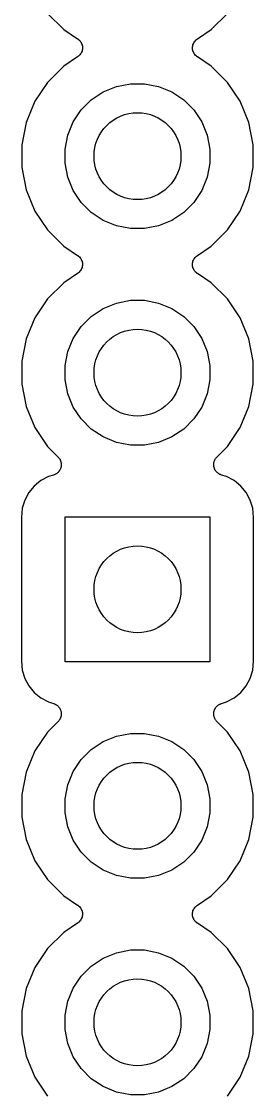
# Model space of a CAD drawing. Extents: x 191 to 259.8, y -137.9 to -38.6.
# Drawn here: x 220.89 to 223.61, y -88.49 to -75.89 of the extents above; entities that cross this region are included whole.
import ezdxf

# ---------------------------------------------------------------- set-up
doc = ezdxf.new("R2010")
doc.units = 0
doc.layers.add('BLACK', color=7, linetype='CONTINUOUS')

msp = doc.modelspace()

# ---------------------------------------------------------------- linework, layer by layer
at = {"layer": 'BLACK', "linetype": 'CONTINUOUS'}
for p, q in [((221.195, -75.7957), (221.384, -75.9848)), ((223.116, -75.9848), (223.305, -75.7957)), ((221.384, -75.9848), (221.548, -76.0944)), ((222.952, -76.0944), (223.116, -75.9848)), ((221.548, -76.0944), (221.549, -76.095)), ((221.549, -76.095), (221.549, -76.095)), ((221.549, -76.095), (221.549, -76.095)), ((221.549, -76.095), (221.55, -76.0954)), ((221.55, -76.0954), (221.559, -76.1033)), ((221.559, -76.1033), (221.568, -76.1109)), ((221.568, -76.1109), (221.568, -76.1112)), ((221.568, -76.1112), (221.569, -76.1114)), ((221.569, -76.1114), (221.576, -76.1208)), ((221.576, -76.1208), (221.584, -76.1302)), ((221.584, -76.1302), (221.584, -76.1305)), ((221.584, -76.1305), (221.584, -76.1307)), ((221.584, -76.1307), (221.59, -76.1414)), ((221.59, -76.1414), (221.595, -76.1521)), ((221.595, -76.1521), (221.595, -76.1524)), ((221.595, -76.1524), (221.596, -76.1527)), ((221.596, -76.1527), (221.599, -76.1643)), ((221.599, -76.1643), (221.602, -76.1759)), ((221.602, -76.1759), (221.602, -76.1762)), ((221.602, -76.1762), (221.603, -76.1765)), ((221.603, -76.2132), (221.602, -76.2252)), ((221.603, -76.1765), (221.604, -76.1885)), ((221.605, -76.2012), (221.603, -76.2132)), ((221.604, -76.1885), (221.605, -76.2006)), ((221.605, -76.2006), (221.605, -76.2009)), ((221.605, -76.2009), (221.605, -76.2012)), ((222.895, -76.1988), (222.897, -76.1869)), ((222.895, -76.1991), (222.895, -76.1988)), ((222.895, -76.1994), (222.895, -76.1991)), ((222.896, -76.2115), (222.895, -76.1994)), ((222.897, -76.2235), (222.896, -76.2115)), ((222.897, -76.1869), (222.898, -76.1748)), ((222.898, -76.1741), (222.901, -76.1628)), ((222.898, -76.1745), (222.898, -76.1741)), ((222.898, -76.1748), (222.898, -76.1745)), ((222.901, -76.1628), (222.905, -76.1511)), ((222.905, -76.1505), (222.911, -76.1399)), ((222.905, -76.1508), (222.905, -76.1505)), ((222.905, -76.1511), (222.905, -76.1508)), ((222.911, -76.1399), (222.917, -76.1293)), ((222.917, -76.1287), (222.925, -76.1194)), ((222.917, -76.129), (222.917, -76.1287)), ((222.917, -76.1293), (222.917, -76.129)), ((222.925, -76.1194), (222.933, -76.1101)), ((222.933, -76.1097), (222.942, -76.102)), ((222.933, -76.1099), (222.933, -76.1097)), ((222.933, -76.1101), (222.933, -76.1099)), ((222.942, -76.102), (222.952, -76.0944)), ((221.548, -76.3056), (221.384, -76.4152)), ((221.558, -76.2979), (221.548, -76.3056)), ((221.567, -76.2903), (221.558, -76.2979)), ((221.575, -76.2805), (221.567, -76.2899)), ((221.567, -76.2899), (221.567, -76.2901)), ((221.567, -76.2901), (221.567, -76.2903)), ((221.583, -76.2713), (221.575, -76.2805)), ((221.589, -76.26), (221.583, -76.2707)), ((221.583, -76.2707), (221.583, -76.271)), ((221.583, -76.271), (221.583, -76.2713)), ((221.595, -76.2495), (221.589, -76.26)), ((221.599, -76.2372), (221.595, -76.2489)), ((221.595, -76.2489), (221.595, -76.2492)), ((221.595, -76.2492), (221.595, -76.2495)), ((221.602, -76.2259), (221.599, -76.2372)), ((221.602, -76.2252), (221.602, -76.2255)), ((221.602, -76.2255), (221.602, -76.2259)), ((222.898, -76.2238), (222.897, -76.2235)), ((222.898, -76.2241), (222.898, -76.2238)), ((222.901, -76.2358), (222.898, -76.2241)), ((222.904, -76.2473), (222.901, -76.2358)), ((222.905, -76.2476), (222.904, -76.2473)), ((222.905, -76.2479), (222.905, -76.2476)), ((222.91, -76.2586), (222.905, -76.2479)), ((222.916, -76.2693), (222.91, -76.2586)), ((222.916, -76.2695), (222.916, -76.2693)), ((222.916, -76.2698), (222.916, -76.2695)), ((222.924, -76.2791), (222.916, -76.2698)), ((222.931, -76.2886), (222.924, -76.2791)), ((222.932, -76.2888), (222.931, -76.2886)), ((222.932, -76.2891), (222.932, -76.2888)), ((222.941, -76.2967), (222.932, -76.2891)), ((222.95, -76.3046), (222.941, -76.2967)), ((222.951, -76.305), (222.95, -76.3046)), ((222.952, -76.3056), (222.951, -76.305)), ((222.951, -76.305), (222.951, -76.305)), ((222.951, -76.305), (222.951, -76.305)), ((223.116, -76.4152), (222.952, -76.3056)), ((221.384, -76.4152), (221.195, -76.6043)), ((223.305, -76.6043), (223.116, -76.4152)), ((221.195, -76.6043), (221.047, -76.8267)), ((221.708, -76.8098), (221.847, -76.7167)), ((221.847, -76.7167), (222.002, -76.6527)), ((222.002, -76.6527), (222.166, -76.62)), ((222.166, -76.62), (222.334, -76.62)), ((222.334, -76.62), (222.498, -76.6527)), ((222.498, -76.6527), (222.653, -76.7167)), ((222.653, -76.7167), (222.792, -76.8098)), ((223.453, -76.8267), (223.305, -76.6043)), ((221.047, -76.8267), (220.944, -77.0739)), ((221.59, -76.9282), (221.708, -76.8098)), ((222.792, -76.8098), (222.91, -76.9282)), ((223.556, -77.0739), (223.453, -76.8267)), ((221.497, -77.0674), (221.59, -76.9282)), ((222.91, -76.9282), (223.003, -77.0674)), ((220.944, -77.0739), (220.892, -77.3362)), ((221.433, -77.2221), (221.497, -77.0674)), ((223.003, -77.0674), (223.067, -77.2221)), ((223.608, -77.3362), (223.556, -77.0739)), ((221.4, -77.3863), (221.433, -77.2221)), ((223.067, -77.2221), (223.1, -77.3863)), ((220.892, -77.3362), (220.892, -77.6037)), ((223.608, -77.6037), (223.608, -77.3362)), ((221.4, -77.5537), (221.4, -77.3863)), ((223.1, -77.3863), (223.1, -77.5537)), ((221.433, -77.7179), (221.4, -77.5537)), ((223.1, -77.5537), (223.067, -77.7179)), ((220.892, -77.6037), (220.944, -77.8661)), ((221.497, -77.8726), (221.433, -77.7179)), ((223.067, -77.7179), (223.003, -77.8726)), ((223.556, -77.8661), (223.608, -77.6037)), ((220.944, -77.8661), (221.047, -78.1133)), ((221.59, -78.0118), (221.497, -77.8726)), ((223.003, -77.8726), (222.91, -78.0118)), ((223.453, -78.1133), (223.556, -77.8661)), ((221.708, -78.1302), (221.59, -78.0118)), ((222.91, -78.0118), (222.792, -78.1302)), ((221.047, -78.1133), (221.195, -78.3357)), ((221.847, -78.2233), (221.708, -78.1302)), ((222.002, -78.2873), (221.847, -78.2233)), ((222.653, -78.2233), (222.498, -78.2873)), ((222.792, -78.1302), (222.653, -78.2233)), ((223.305, -78.3357), (223.453, -78.1133)), ((221.195, -78.3357), (221.384, -78.5248)), ((222.166, -78.32), (222.002, -78.2873)), ((222.334, -78.32), (222.166, -78.32)), ((222.498, -78.2873), (222.334, -78.32)), ((223.116, -78.5248), (223.305, -78.3357)), ((221.384, -78.5248), (221.548, -78.6344)), ((222.952, -78.6344), (223.116, -78.5248)), ((221.548, -78.6344), (221.549, -78.635)), ((221.549, -78.635), (221.549, -78.635)), ((221.549, -78.635), (221.549, -78.635)), ((221.549, -78.635), (221.55, -78.6354)), ((221.55, -78.6354), (221.559, -78.6433)), ((221.559, -78.6433), (221.568, -78.6509)), ((221.568, -78.6509), (221.568, -78.6512)), ((221.568, -78.6512), (221.569, -78.6514)), ((221.569, -78.6514), (221.576, -78.6608)), ((221.576, -78.6608), (221.584, -78.6702)), ((221.584, -78.6702), (221.584, -78.6705)), ((221.584, -78.6705), (221.584, -78.6707)), ((221.584, -78.6707), (221.59, -78.6814)), ((221.59, -78.6814), (221.595, -78.6921)), ((221.595, -78.6921), (221.595, -78.6924)), ((221.595, -78.6924), (221.596, -78.6927)), ((221.596, -78.6927), (221.599, -78.7043)), ((221.599, -78.7043), (221.602, -78.7159)), ((221.602, -78.7159), (221.602, -78.7162)), ((221.602, -78.7162), (221.603, -78.7165)), ((221.603, -78.7165), (221.604, -78.7285)), ((221.604, -78.7285), (221.605, -78.7406)), ((222.895, -78.7388), (222.897, -78.7269)), ((222.897, -78.7269), (222.898, -78.7148)), ((222.898, -78.7141), (222.901, -78.7027)), ((222.898, -78.7145), (222.898, -78.7141)), ((222.898, -78.7148), (222.898, -78.7145)), ((222.901, -78.7027), (222.905, -78.6911)), ((222.905, -78.6905), (222.911, -78.6799)), ((222.905, -78.6908), (222.905, -78.6905)), ((222.905, -78.6911), (222.905, -78.6908)), ((222.911, -78.6799), (222.917, -78.6693)), ((222.917, -78.6687), (222.925, -78.6594)), ((222.917, -78.669), (222.917, -78.6687)), ((222.917, -78.6693), (222.917, -78.669)), ((222.925, -78.6594), (222.933, -78.6501)), ((222.933, -78.6496), (222.942, -78.642)), ((222.933, -78.6499), (222.933, -78.6496)), ((222.933, -78.6501), (222.933, -78.6499)), ((222.942, -78.642), (222.952, -78.6344)), ((221.548, -78.8456), (221.384, -78.9552)), ((221.558, -78.8379), (221.548, -78.8456)), ((221.567, -78.8303), (221.558, -78.8379)), ((221.575, -78.8205), (221.567, -78.8299)), ((221.567, -78.8299), (221.567, -78.8301)), ((221.567, -78.8301), (221.567, -78.8303)), ((221.583, -78.8113), (221.575, -78.8205)), ((221.589, -78.8), (221.583, -78.8107)), ((221.583, -78.8107), (221.583, -78.811)), ((221.583, -78.811), (221.583, -78.8113)), ((221.595, -78.7895), (221.589, -78.8)), ((221.599, -78.7772), (221.595, -78.7889)), ((221.595, -78.7889), (221.595, -78.7892)), ((221.595, -78.7892), (221.595, -78.7895)), ((221.602, -78.7659), (221.599, -78.7772)), ((221.603, -78.7532), (221.602, -78.7652)), ((221.602, -78.7652), (221.602, -78.7655)), ((221.602, -78.7655), (221.602, -78.7659)), ((221.605, -78.7412), (221.603, -78.7532)), ((221.605, -78.7406), (221.605, -78.7409)), ((221.605, -78.7409), (221.605, -78.7412)), ((222.895, -78.7391), (222.895, -78.7388)), ((222.895, -78.7394), (222.895, -78.7391)), ((222.896, -78.7515), (222.895, -78.7394)), ((222.897, -78.7635), (222.896, -78.7515)), ((222.898, -78.7638), (222.897, -78.7635)), ((222.898, -78.7641), (222.898, -78.7638)), ((222.901, -78.7758), (222.898, -78.7641)), ((222.904, -78.7873), (222.901, -78.7758)), ((222.905, -78.7876), (222.904, -78.7873)), ((222.905, -78.7879), (222.905, -78.7876)), ((222.91, -78.7986), (222.905, -78.7879)), ((222.916, -78.8093), (222.91, -78.7986)), ((222.916, -78.8095), (222.916, -78.8093)), ((222.916, -78.8098), (222.916, -78.8095)), ((222.924, -78.8191), (222.916, -78.8098)), ((222.931, -78.8286), (222.924, -78.8191)), ((222.932, -78.8288), (222.931, -78.8286)), ((222.932, -78.8291), (222.932, -78.8288)), ((222.941, -78.8367), (222.932, -78.8291)), ((222.95, -78.8446), (222.941, -78.8367)), ((222.951, -78.845), (222.95, -78.8446)), ((222.952, -78.8456), (222.951, -78.845)), ((222.951, -78.845), (222.951, -78.845)), ((222.951, -78.845), (222.951, -78.845)), ((223.116, -78.9552), (222.952, -78.8456)), ((221.384, -78.9552), (221.195, -79.1443)), ((223.305, -79.1443), (223.116, -78.9552)), ((221.195, -79.1443), (221.047, -79.3667)), ((221.847, -79.2567), (222.002, -79.1927)), ((222.002, -79.1927), (222.166, -79.16)), ((222.166, -79.16), (222.334, -79.16)), ((222.334, -79.16), (222.498, -79.1927)), ((222.498, -79.1927), (222.653, -79.2567)), ((223.453, -79.3667), (223.305, -79.1443)), ((221.59, -79.4682), (221.708, -79.3498)), ((221.708, -79.3498), (221.847, -79.2567)), ((222.653, -79.2567), (222.792, -79.3498)), ((222.792, -79.3498), (222.91, -79.4682)), ((221.047, -79.3667), (220.944, -79.6139)), ((221.497, -79.6074), (221.59, -79.4682)), ((222.91, -79.4682), (223.003, -79.6074)), ((223.556, -79.6139), (223.453, -79.3667)), ((220.944, -79.6139), (220.892, -79.8762)), ((221.433, -79.7621), (221.497, -79.6074)), ((223.003, -79.6074), (223.067, -79.7621)), ((223.608, -79.8762), (223.556, -79.6139)), ((221.4, -79.9263), (221.433, -79.7621)), ((223.067, -79.7621), (223.1, -79.9263)), ((220.892, -79.8762), (220.892, -80.1437)), ((221.4, -80.0937), (221.4, -79.9263)), ((223.1, -79.9263), (223.1, -80.0937)), ((223.608, -80.1437), (223.608, -79.8762)), ((221.433, -80.2579), (221.4, -80.0937)), ((223.1, -80.0937), (223.067, -80.2579)), ((220.892, -80.1437), (220.944, -80.4061)), ((223.556, -80.4061), (223.608, -80.1437)), ((221.497, -80.4126), (221.433, -80.2579)), ((223.067, -80.2579), (223.003, -80.4126)), ((220.944, -80.4061), (221.047, -80.6533)), ((221.59, -80.5518), (221.497, -80.4126)), ((223.003, -80.4126), (222.91, -80.5518)), ((223.453, -80.6533), (223.556, -80.4061)), ((221.708, -80.6702), (221.59, -80.5518)), ((222.91, -80.5518), (222.792, -80.6702)), ((221.047, -80.6533), (221.195, -80.8757)), ((221.847, -80.7633), (221.708, -80.6702)), ((222.792, -80.6702), (222.653, -80.7633)), ((223.305, -80.8757), (223.453, -80.6533)), ((221.195, -80.8757), (221.318, -80.9987)), ((222.002, -80.8273), (221.847, -80.7633)), ((222.166, -80.86), (222.002, -80.8273)), ((222.334, -80.86), (222.166, -80.86)), ((222.498, -80.8273), (222.334, -80.86)), ((222.653, -80.7633), (222.498, -80.8273)), ((223.182, -80.9987), (223.305, -80.8757)), ((221.318, -80.9987), (221.319, -80.9999)), ((221.319, -80.9999), (221.323, -81.0046)), ((223.178, -81.0033), (223.182, -80.9987)), ((221.323, -81.0046), (221.327, -81.0088)), ((221.327, -81.0088), (221.331, -81.0142)), ((221.331, -81.0142), (221.335, -81.0193)), ((221.335, -81.0193), (221.338, -81.0246)), ((221.338, -81.0246), (221.341, -81.0295)), ((221.341, -81.0295), (221.343, -81.0355)), ((221.343, -81.0355), (221.346, -81.0413)), ((221.346, -81.0413), (221.348, -81.047)), ((221.35, -81.1259), (221.347, -81.1319)), ((221.348, -81.047), (221.35, -81.0525)), ((221.35, -81.0525), (221.351, -81.0589)), ((221.351, -81.1201), (221.35, -81.1259)), ((221.351, -81.0589), (221.353, -81.0651)), ((221.353, -81.1145), (221.351, -81.1201)), ((221.353, -81.0651), (221.354, -81.071)), ((221.355, -81.1016), (221.353, -81.108)), ((221.353, -81.108), (221.353, -81.1145)), ((221.354, -81.071), (221.355, -81.0768)), ((221.355, -81.0768), (221.355, -81.0833)), ((221.355, -81.0833), (221.355, -81.0898)), ((221.355, -81.0898), (221.355, -81.0957)), ((221.355, -81.0957), (221.355, -81.1016)), ((223.145, -81.075), (223.147, -81.0693)), ((223.145, -81.0816), (223.145, -81.075)), ((223.145, -81.088), (223.145, -81.0816)), ((223.145, -81.0939), (223.145, -81.088)), ((223.145, -81.0998), (223.145, -81.0939)), ((223.146, -81.1062), (223.145, -81.0998)), ((223.147, -81.1127), (223.146, -81.1062)), ((223.147, -81.0634), (223.149, -81.0571)), ((223.147, -81.0693), (223.147, -81.0634)), ((223.149, -81.1184), (223.147, -81.1127)), ((223.149, -81.0571), (223.15, -81.0508)), ((223.15, -81.1242), (223.149, -81.1184)), ((223.15, -81.0508), (223.153, -81.0453)), ((223.152, -81.1302), (223.15, -81.1242)), ((223.153, -81.0453), (223.154, -81.0397)), ((223.154, -81.0397), (223.157, -81.0339)), ((223.157, -81.0339), (223.16, -81.0279)), ((223.16, -81.0279), (223.163, -81.023)), ((223.163, -81.023), (223.166, -81.0178)), ((223.166, -81.0178), (223.17, -81.0128)), ((223.17, -81.0128), (223.174, -81.0074)), ((223.174, -81.0074), (223.178, -81.0033)), ((221.205, -81.2284), (221.116, -81.2756)), ((221.265, -81.21), (221.205, -81.2284)), ((221.271, -81.2078), (221.265, -81.21)), ((221.276, -81.2061), (221.271, -81.2078)), ((221.282, -81.203), (221.276, -81.2061)), ((221.288, -81.2005), (221.282, -81.203)), ((221.293, -81.1973), (221.288, -81.2005)), ((221.298, -81.1945), (221.293, -81.1973)), ((221.303, -81.1904), (221.298, -81.1945)), ((221.309, -81.1868), (221.303, -81.1904)), ((221.313, -81.1826), (221.309, -81.1868)), ((221.318, -81.1789), (221.313, -81.1826)), ((221.322, -81.1739), (221.318, -81.1789)), ((221.326, -81.1693), (221.322, -81.1739)), ((221.33, -81.1644), (221.326, -81.1693)), ((221.333, -81.1599), (221.33, -81.1644)), ((221.337, -81.1542), (221.333, -81.1599)), ((221.34, -81.1487), (221.337, -81.1542)), ((221.342, -81.1433), (221.34, -81.1487)), ((221.345, -81.1381), (221.342, -81.1433)), ((221.347, -81.1319), (221.345, -81.1381)), ((223.154, -81.1365), (223.152, -81.1302)), ((223.157, -81.1417), (223.154, -81.1365)), ((223.159, -81.1472), (223.157, -81.1417)), ((223.163, -81.1526), (223.159, -81.1472)), ((223.166, -81.1584), (223.163, -81.1526)), ((223.169, -81.163), (223.166, -81.1584)), ((223.173, -81.1679), (223.169, -81.163)), ((223.177, -81.1726), (223.173, -81.1679)), ((223.181, -81.1777), (223.177, -81.1726)), ((223.186, -81.1814), (223.181, -81.1777)), ((223.19, -81.1857), (223.186, -81.1814)), ((223.195, -81.1894), (223.19, -81.1857)), ((223.2, -81.1935), (223.195, -81.1894)), ((223.205, -81.1964), (223.2, -81.1935)), ((223.21, -81.1997), (223.205, -81.1964)), ((223.216, -81.2023), (223.21, -81.1997)), ((223.222, -81.2054), (223.216, -81.2023)), ((223.228, -81.2072), (223.222, -81.2054)), ((223.233, -81.2095), (223.228, -81.2072)), ((223.235, -81.21), (223.233, -81.2095)), ((223.295, -81.2284), (223.235, -81.21)), ((223.384, -81.2756), (223.295, -81.2284)), ((221.039, -81.3391), (220.976, -81.4164)), ((221.116, -81.2756), (221.039, -81.3391)), ((223.461, -81.3391), (223.384, -81.2756)), ((223.524, -81.4164), (223.461, -81.3391)), ((220.928, -81.5047), (220.899, -81.6004)), ((220.976, -81.4164), (220.928, -81.5047)), ((223.572, -81.5047), (223.524, -81.4164)), ((223.601, -81.6004), (223.572, -81.5047)), ((220.899, -81.6004), (220.889, -81.7062)), ((223.611, -81.7062), (223.601, -81.6004)), ((220.889, -81.7062), (220.889, -83.3938)), ((221.4, -83.4), (221.4, -81.7)), ((221.4, -81.7), (223.1, -81.7)), ((223.1, -81.7), (223.1, -83.4)), ((223.611, -83.3938), (223.611, -81.7062)), ((220.889, -83.3938), (220.899, -83.4996)), ((223.601, -83.4996), (223.611, -83.3938)), ((220.899, -83.4996), (220.928, -83.5953)), ((223.1, -83.4), (221.4, -83.4)), ((223.572, -83.5953), (223.601, -83.4996)), ((220.928, -83.5953), (220.976, -83.6836)), ((223.524, -83.6836), (223.572, -83.5953)), ((220.976, -83.6836), (221.039, -83.7609)), ((221.039, -83.7609), (221.116, -83.8244)), ((223.384, -83.8244), (223.461, -83.7609)), ((223.461, -83.7609), (223.524, -83.6836)), ((221.116, -83.8244), (221.205, -83.8716)), ((221.205, -83.8716), (221.265, -83.89)), ((221.265, -83.89), (221.267, -83.8905)), ((221.267, -83.8905), (221.272, -83.8928)), ((221.272, -83.8928), (221.278, -83.8946)), ((221.278, -83.8946), (221.284, -83.8977)), ((221.284, -83.8977), (221.29, -83.9003)), ((223.207, -83.9027), (223.212, -83.8995)), ((223.212, -83.8995), (223.218, -83.897)), ((223.218, -83.897), (223.224, -83.8939)), ((223.224, -83.8939), (223.229, -83.8922)), ((223.229, -83.8922), (223.235, -83.89)), ((223.235, -83.89), (223.295, -83.8716)), ((223.295, -83.8716), (223.384, -83.8244)), ((221.29, -83.9003), (221.295, -83.9037)), ((221.295, -83.9037), (221.3, -83.9065)), ((221.3, -83.9065), (221.305, -83.9106)), ((221.305, -83.9106), (221.31, -83.9143)), ((221.31, -83.9143), (221.314, -83.9186)), ((221.314, -83.9186), (221.319, -83.9223)), ((221.319, -83.9223), (221.323, -83.9274)), ((221.323, -83.9274), (221.327, -83.9321)), ((221.327, -83.9321), (221.331, -83.937)), ((221.331, -83.937), (221.334, -83.9416)), ((221.334, -83.9416), (221.337, -83.9474)), ((221.337, -83.9474), (221.341, -83.9528)), ((221.341, -83.9528), (221.343, -83.9583)), ((221.343, -83.9583), (221.346, -83.9635)), ((221.346, -83.9635), (221.348, -83.9698)), ((221.348, -83.9698), (221.35, -83.9758)), ((221.35, -83.9758), (221.351, -83.9816)), ((221.351, -83.9816), (221.353, -83.9873)), ((221.353, -83.9873), (221.354, -83.9938)), ((221.355, -84.025), (221.353, -84.0307)), ((221.354, -83.9938), (221.355, -84.0002)), ((221.355, -84.0002), (221.355, -84.0061)), ((221.355, -84.0061), (221.355, -84.012)), ((221.355, -84.012), (221.355, -84.0184)), ((221.355, -84.0184), (221.355, -84.025)), ((223.145, -83.9984), (223.147, -83.992)), ((223.145, -84.0043), (223.145, -83.9984)), ((223.145, -84.0102), (223.145, -84.0043)), ((223.145, -84.0167), (223.145, -84.0102)), ((223.145, -84.0232), (223.145, -84.0167)), ((223.146, -84.029), (223.145, -84.0232)), ((223.147, -83.9855), (223.149, -83.9799)), ((223.147, -83.992), (223.147, -83.9855)), ((223.149, -83.9799), (223.15, -83.9741)), ((223.15, -83.9741), (223.153, -83.9681)), ((223.153, -83.9681), (223.155, -83.9619)), ((223.155, -83.9619), (223.158, -83.9567)), ((223.158, -83.9567), (223.16, -83.9513)), ((223.16, -83.9513), (223.163, -83.9458)), ((223.163, -83.9458), (223.167, -83.9401)), ((223.167, -83.9401), (223.17, -83.9356)), ((223.17, -83.9356), (223.174, -83.9307)), ((223.174, -83.9307), (223.178, -83.9261)), ((223.178, -83.9261), (223.182, -83.9211)), ((223.182, -83.9211), (223.187, -83.9174)), ((223.187, -83.9174), (223.191, -83.9132)), ((223.191, -83.9132), (223.197, -83.9096)), ((223.197, -83.9096), (223.202, -83.9055)), ((223.202, -83.9055), (223.207, -83.9027)), ((221.318, -84.1013), (221.195, -84.2243)), ((221.322, -84.0968), (221.318, -84.1013)), ((221.326, -84.0926), (221.322, -84.0968)), ((221.33, -84.0872), (221.326, -84.0926)), ((221.334, -84.0822), (221.33, -84.0872)), ((221.337, -84.077), (221.334, -84.0822)), ((221.34, -84.0721), (221.337, -84.077)), ((221.343, -84.0661), (221.34, -84.0721)), ((221.346, -84.0603), (221.343, -84.0661)), ((221.347, -84.0547), (221.346, -84.0603)), ((221.35, -84.0492), (221.347, -84.0547)), ((221.351, -84.0428), (221.35, -84.0492)), ((221.353, -84.0366), (221.351, -84.0428)), ((221.353, -84.0307), (221.353, -84.0366)), ((223.147, -84.0349), (223.146, -84.029)), ((223.149, -84.0411), (223.147, -84.0349)), ((223.15, -84.0475), (223.149, -84.0411)), ((223.152, -84.053), (223.15, -84.0475)), ((223.154, -84.0587), (223.152, -84.053)), ((223.157, -84.0645), (223.154, -84.0587)), ((223.159, -84.0705), (223.157, -84.0645)), ((223.162, -84.0754), (223.159, -84.0705)), ((223.165, -84.0807), (223.162, -84.0754)), ((223.169, -84.0858), (223.165, -84.0807)), ((223.173, -84.0912), (223.169, -84.0858)), ((223.177, -84.0954), (223.173, -84.0912)), ((223.181, -84.1001), (223.177, -84.0954)), ((223.182, -84.1013), (223.181, -84.1001)), ((223.305, -84.2243), (223.182, -84.1013)), ((221.195, -84.2243), (221.047, -84.4467)), ((221.847, -84.3367), (222.002, -84.2727)), ((222.002, -84.2727), (222.166, -84.24)), ((222.166, -84.24), (222.334, -84.24)), ((222.334, -84.24), (222.498, -84.2727)), ((222.498, -84.2727), (222.653, -84.3367)), ((223.453, -84.4467), (223.305, -84.2243)), ((221.708, -84.4298), (221.847, -84.3367)), ((222.653, -84.3367), (222.792, -84.4298)), ((221.047, -84.4467), (220.944, -84.6939)), ((221.59, -84.5482), (221.708, -84.4298)), ((222.792, -84.4298), (222.91, -84.5482)), ((223.556, -84.6939), (223.453, -84.4467)), ((221.497, -84.6874), (221.59, -84.5482)), ((222.91, -84.5482), (223.003, -84.6874)), ((220.944, -84.6939), (220.892, -84.9562)), ((221.433, -84.8421), (221.497, -84.6874)), ((223.003, -84.6874), (223.067, -84.8421)), ((223.608, -84.9562), (223.556, -84.6939)), ((221.4, -85.0063), (221.433, -84.8421)), ((223.067, -84.8421), (223.1, -85.0063)), ((220.892, -84.9562), (220.892, -85.2237)), ((221.4, -85.1737), (221.4, -85.0063)), ((223.1, -85.0063), (223.1, -85.1737)), ((223.608, -85.2237), (223.608, -84.9562)), ((220.892, -85.2237), (220.944, -85.4861)), ((221.433, -85.3379), (221.4, -85.1737)), ((223.1, -85.1737), (223.067, -85.3379)), ((223.556, -85.4861), (223.608, -85.2237)), ((221.497, -85.4926), (221.433, -85.3379)), ((223.067, -85.3379), (223.003, -85.4926)), ((220.944, -85.4861), (221.047, -85.7333)), ((221.59, -85.6318), (221.497, -85.4926)), ((223.003, -85.4926), (222.91, -85.6318)), ((223.453, -85.7333), (223.556, -85.4861)), ((221.708, -85.7502), (221.59, -85.6318)), ((222.91, -85.6318), (222.792, -85.7502)), ((221.047, -85.7333), (221.195, -85.9557)), ((221.847, -85.8433), (221.708, -85.7502)), ((222.792, -85.7502), (222.653, -85.8433)), ((223.305, -85.9557), (223.453, -85.7333)), ((222.002, -85.9073), (221.847, -85.8433)), ((222.166, -85.94), (222.002, -85.9073)), ((222.498, -85.9073), (222.334, -85.94)), ((222.653, -85.8433), (222.498, -85.9073)), ((221.195, -85.9557), (221.384, -86.1448)), ((222.334, -85.94), (222.166, -85.94)), ((223.116, -86.1448), (223.305, -85.9557)), ((221.384, -86.1448), (221.548, -86.2544)), ((222.952, -86.2544), (223.116, -86.1448)), ((221.548, -86.2544), (221.549, -86.255)), ((221.549, -86.255), (221.549, -86.255)), ((221.549, -86.255), (221.549, -86.255)), ((221.549, -86.255), (221.55, -86.2554)), ((221.55, -86.2554), (221.559, -86.2633)), ((221.559, -86.2633), (221.568, -86.2709)), ((221.568, -86.2709), (221.568, -86.2712)), ((221.568, -86.2712), (221.569, -86.2714)), ((221.569, -86.2714), (221.576, -86.2809)), ((221.576, -86.2809), (221.584, -86.2902)), ((221.584, -86.2902), (221.584, -86.2905)), ((221.584, -86.2905), (221.584, -86.2907)), ((221.584, -86.2907), (221.59, -86.3014)), ((222.911, -86.2999), (222.917, -86.2893)), ((222.917, -86.2887), (222.925, -86.2794)), ((222.917, -86.289), (222.917, -86.2887)), ((222.917, -86.2893), (222.917, -86.289)), ((222.925, -86.2794), (222.933, -86.2701)), ((222.933, -86.2696), (222.942, -86.262)), ((222.933, -86.2699), (222.933, -86.2696)), ((222.933, -86.2701), (222.933, -86.2699)), ((222.942, -86.262), (222.952, -86.2544)), ((221.595, -86.4095), (221.589, -86.42)), ((221.59, -86.3014), (221.595, -86.3121)), ((221.595, -86.3121), (221.595, -86.3124)), ((221.595, -86.3124), (221.596, -86.3127)), ((221.599, -86.3972), (221.595, -86.4089)), ((221.595, -86.4089), (221.595, -86.4092)), ((221.595, -86.4092), (221.595, -86.4095)), ((221.596, -86.3127), (221.599, -86.3243)), ((221.599, -86.3243), (221.602, -86.3359)), ((221.602, -86.3859), (221.599, -86.3972)), ((221.602, -86.3359), (221.602, -86.3362)), ((221.602, -86.3362), (221.603, -86.3365)), ((221.603, -86.3732), (221.602, -86.3852)), ((221.602, -86.3852), (221.602, -86.3855)), ((221.602, -86.3855), (221.602, -86.3859)), ((221.603, -86.3365), (221.604, -86.3485)), ((221.605, -86.3612), (221.603, -86.3732)), ((221.604, -86.3485), (221.605, -86.3606)), ((221.605, -86.3606), (221.605, -86.3609)), ((221.605, -86.3609), (221.605, -86.3612)), ((222.895, -86.3588), (222.897, -86.3469)), ((222.895, -86.3591), (222.895, -86.3588)), ((222.895, -86.3594), (222.895, -86.3591)), ((222.896, -86.3715), (222.895, -86.3594)), ((222.897, -86.3835), (222.896, -86.3715)), ((222.897, -86.3469), (222.898, -86.3348)), ((222.898, -86.3838), (222.897, -86.3835)), ((222.898, -86.3341), (222.901, -86.3227)), ((222.898, -86.3345), (222.898, -86.3341)), ((222.898, -86.3348), (222.898, -86.3345)), ((222.898, -86.3841), (222.898, -86.3838)), ((222.901, -86.3958), (222.898, -86.3841)), ((222.901, -86.3227), (222.905, -86.3111)), ((222.904, -86.4073), (222.901, -86.3958)), ((222.905, -86.4076), (222.904, -86.4073)), ((222.905, -86.3105), (222.911, -86.2999)), ((222.905, -86.3108), (222.905, -86.3105)), ((222.905, -86.3111), (222.905, -86.3108)), ((222.905, -86.4079), (222.905, -86.4076)), ((222.91, -86.4186), (222.905, -86.4079)), ((222.916, -86.4293), (222.91, -86.4186)), ((221.548, -86.4656), (221.384, -86.5752)), ((221.558, -86.4579), (221.548, -86.4656)), ((221.567, -86.4503), (221.558, -86.4579)), ((221.575, -86.4405), (221.567, -86.4499)), ((221.567, -86.4499), (221.567, -86.4501)), ((221.567, -86.4501), (221.567, -86.4503)), ((221.583, -86.4313), (221.575, -86.4405)), ((221.589, -86.42), (221.583, -86.4307)), ((221.583, -86.4307), (221.583, -86.431)), ((221.583, -86.431), (221.583, -86.4313)), ((222.916, -86.4295), (222.916, -86.4293)), ((222.916, -86.4298), (222.916, -86.4295)), ((222.924, -86.4391), (222.916, -86.4298)), ((222.931, -86.4486), (222.924, -86.4391)), ((222.932, -86.4488), (222.931, -86.4486)), ((222.932, -86.4491), (222.932, -86.4488)), ((222.941, -86.4567), (222.932, -86.4491)), ((222.95, -86.4646), (222.941, -86.4567)), ((222.951, -86.465), (222.95, -86.4646)), ((222.952, -86.4656), (222.951, -86.465)), ((222.951, -86.465), (222.951, -86.465)), ((222.951, -86.465), (222.951, -86.465)), ((223.116, -86.5752), (222.952, -86.4656)), ((221.384, -86.5752), (221.195, -86.7643)), ((223.305, -86.7643), (223.116, -86.5752)), ((221.195, -86.7643), (221.047, -86.9867)), ((222.002, -86.8127), (222.166, -86.78)), ((222.166, -86.78), (222.334, -86.78)), ((222.334, -86.78), (222.498, -86.8127)), ((223.453, -86.9867), (223.305, -86.7643)), ((221.708, -86.9698), (221.847, -86.8767)), ((221.847, -86.8767), (222.002, -86.8127)), ((222.498, -86.8127), (222.653, -86.8767)), ((222.653, -86.8767), (222.792, -86.9698)), ((221.047, -86.9867), (220.944, -87.2339)), ((221.59, -87.0882), (221.708, -86.9698)), ((222.792, -86.9698), (222.91, -87.0882)), ((223.556, -87.2339), (223.453, -86.9867)), ((221.497, -87.2274), (221.59, -87.0882)), ((222.91, -87.0882), (223.003, -87.2274)), ((220.944, -87.2339), (220.892, -87.4962)), ((221.433, -87.3821), (221.497, -87.2274)), ((223.003, -87.2274), (223.067, -87.3821)), ((223.608, -87.4962), (223.556, -87.2339)), ((221.4, -87.5463), (221.433, -87.3821)), ((223.067, -87.3821), (223.1, -87.5463)), ((220.892, -87.4962), (220.892, -87.7638)), ((221.4, -87.7137), (221.4, -87.5463)), ((223.1, -87.5463), (223.1, -87.7137)), ((223.608, -87.7638), (223.608, -87.4962)), ((220.892, -87.7638), (220.944, -88.0261)), ((221.433, -87.8779), (221.4, -87.7137)), ((223.1, -87.7137), (223.067, -87.8779)), ((223.556, -88.0261), (223.608, -87.7638)), ((221.497, -88.0326), (221.433, -87.8779)), ((223.067, -87.8779), (223.003, -88.0326)), ((220.944, -88.0261), (221.047, -88.2733)), ((221.59, -88.1718), (221.497, -88.0326)), ((223.003, -88.0326), (222.91, -88.1718)), ((223.453, -88.2733), (223.556, -88.0261)), ((221.708, -88.2902), (221.59, -88.1718)), ((222.91, -88.1718), (222.792, -88.2902)), ((221.047, -88.2733), (221.195, -88.4957)), ((221.847, -88.3833), (221.708, -88.2902)), ((222.792, -88.2902), (222.653, -88.3833)), ((223.305, -88.4957), (223.453, -88.2733)), ((222.002, -88.4473), (221.847, -88.3833)), ((222.653, -88.3833), (222.498, -88.4473)), ((222.166, -88.48), (222.002, -88.4473)), ((222.334, -88.48), (222.166, -88.48)), ((222.498, -88.4473), (222.334, -88.48))]:
    msp.add_line(p, q, dxfattribs=at)
at = {"layer": 'BLACK'}
for centre in [(222.25, -77.47), (222.25, -80.01), (222.25, -82.55), (222.25, -85.09), (222.25, -87.63)]:
    msp.add_circle(centre, 0.51, dxfattribs=at)

doc.saveas('drawing.dxf')
